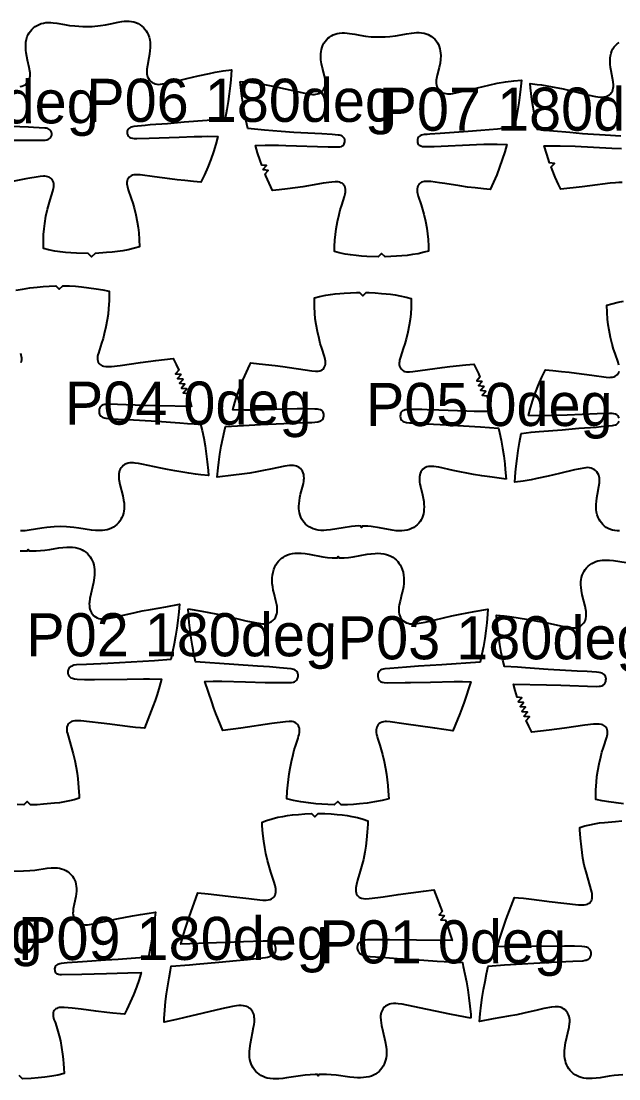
# Model space of a CAD drawing. Header units: millimetres. Extents: x 0 to 2016, y 0 to 4064.
# Drawn here: x 942 to 1289, y 959 to 1573 of the extents above; entities that cross this region are included whole.
import ezdxf

# ---------------------------------------------------------------- set-up
doc = ezdxf.new("R2010")
doc.units = ezdxf.units.MM
doc.layers.add('ANNOTATION', color=3, linetype='Continuous')
doc.layers.add('PIECES', color=5, linetype='Continuous')

msp = doc.modelspace()

# ---------------------------------------------------------------- linework, layer by layer
at = {"layer": 'PIECES'}
for points in [[(941.29, 1535.16), (942.25, 1535.4), (943.15, 1535.79), (944, 1536.31), (944.77, 1536.94), (945.51, 1537.75), (946.11, 1538.66), (946.56, 1539.66), (946.79, 1540.52), (946.91, 1541.4), (946.95, 1542.29), (946.91, 1543.19), (946.81, 1544.08), (946.44, 1546.28), (945.46, 1550.58), (945.02, 1552.71), (944.67, 1554.86), (944.5, 1556.39), (944.4, 1557.91), (944.41, 1559.44), (944.56, 1561.06), (944.87, 1562.66), (945.35, 1564.21), (945.85, 1565.35), (946.45, 1566.44), (947.16, 1567.46), (947.97, 1568.4), (948.87, 1569.26), (949.9, 1570.07), (951.01, 1570.76), (952.18, 1571.33), (953.41, 1571.77), (954.76, 1572.11), (956.14, 1572.31), (957.53, 1572.39), (958.92, 1572.38), (960.32, 1572.28), (962.54, 1572), (966.94, 1571.23), (969.9, 1570.75), (972.88, 1570.39), (977.61, 1570.07), (983.02, 1570.17), (987.74, 1570.64), (990.7, 1571.12), (993.65, 1571.7), (998.02, 1572.62), (1000.23, 1572.98), (1001.62, 1573.12), (1003.01, 1573.19), (1004.4, 1573.15), (1005.78, 1573), (1007.15, 1572.71), (1008.39, 1572.31), (1009.59, 1571.78), (1010.72, 1571.13), (1011.78, 1570.36), (1012.71, 1569.53), (1013.54, 1568.61), (1014.29, 1567.62), (1014.93, 1566.56), (1015.47, 1565.43), (1016.01, 1563.9), (1016.37, 1562.32), (1016.57, 1560.7), (1016.63, 1559.17), (1016.59, 1557.64), (1016.47, 1556.12), (1016.2, 1553.96), (1015.83, 1551.81), (1015.01, 1547.48), (1014.71, 1545.27), (1014.64, 1544.37), (1014.64, 1543.47), (1014.7, 1542.58), (1014.85, 1541.71), (1015.12, 1540.86), (1015.6, 1539.87), (1016.23, 1538.99), (1017, 1538.21), (1017.79, 1537.6), (1018.65, 1537.11), (1019.57, 1536.75), (1020.54, 1536.54), (1021.59, 1536.49), (1022.64, 1536.57), (1026.97, 1537.33), (1029.19, 1537.77), (1037.97, 1539.96), (1044.54, 1541.45), (1051.07, 1542.86), (1054.35, 1543.51), (1058.89, 1544.27), (1063.8, 1544.95), (1063.33, 1539.03), (1063, 1535.7), (1062.48, 1531.08), (1061.86, 1526.48), (1061.12, 1521.94), (1060.1, 1516.7), (1054.29, 1515.96), (1049.72, 1515.49), (1036.32, 1514.46), (1026.67, 1513.61), (1016.7, 1512.92), (1013.81, 1512.69), (1007.19, 1512.01), (1006.29, 1511.87), (1005.4, 1511.63), (1004.78, 1511.34), (1004.23, 1510.95), (1003.67, 1510.27), (1003.33, 1509.46), (1003.23, 1508.63), (1003.33, 1507.79), (1003.6, 1507.02), (1004.04, 1506.34), (1004.63, 1505.8), (1005.34, 1505.43), (1006.28, 1505.17), (1007.25, 1505.07), (1008.82, 1505.05), (1015.98, 1505.22), (1033.53, 1505.93), (1042.05, 1506.23), (1046.52, 1506.32), (1049.87, 1506.34), (1055.94, 1506.27), (1054.71, 1501.75), (1053.31, 1497.28), (1051.75, 1492.86), (1050.01, 1488.42), (1048.11, 1484.05), (1046.06, 1479.77), (1041.67, 1480.13), (1036.74, 1480.6), (1032.34, 1481.07), (1027.94, 1481.62), (1019.16, 1482.89), (1010.89, 1483.95), (1008.94, 1484.06), (1008.06, 1484.04), (1007.2, 1483.94), (1006.36, 1483.73), (1005.67, 1483.45), (1005.03, 1483.06), (1004.47, 1482.59), (1003.99, 1482.02), (1003.56, 1481.26), (1003.28, 1480.43), (1003.14, 1479.57), (1003.13, 1478.69), (1003.21, 1477.83), (1003.38, 1476.96), (1003.86, 1475.27), (1005.59, 1470.31), (1006.47, 1467.61), (1007.27, 1464.88), (1008.3, 1460.84), (1009.14, 1456.75), (1009.65, 1453.5), (1010.03, 1450.22), (1010.31, 1446.49), (1010.41, 1442.25), (1007.51, 1441.39), (1003.93, 1440.51), (1000.81, 1439.91), (997.68, 1439.45), (994.53, 1439.09), (991.37, 1438.81), (984.62, 1438.38), (984.62, 1438.38), (982.65, 1436.34), (980.62, 1438.31), (973.85, 1438.51), (970.68, 1438.68), (967.52, 1438.92), (964.37, 1439.28), (961.24, 1439.76), (957.63, 1440.52), (954.7, 1441.28), (954.66, 1445.52), (954.8, 1449.26), (955.07, 1452.54), (955.46, 1455.81), (956.16, 1459.93), (957.05, 1464.01), (957.76, 1466.76), (958.54, 1469.49), (960.09, 1474.5), (960.52, 1476.22), (960.66, 1477.08), (960.71, 1477.95), (960.66, 1478.83), (960.49, 1479.69), (960.19, 1480.5), (959.73, 1481.25), (959.23, 1481.8), (958.65, 1482.26), (958, 1482.62), (957.3, 1482.88), (956.45, 1483.06), (955.59, 1483.13), (954.72, 1483.12), (952.77, 1482.93), (944.54, 1481.58), (935.81, 1480.01)], [(1289.67, 1506.43), (1280.64, 1507.05), (1270.52, 1507.61), (1267.43, 1507.82), (1260.07, 1508.53), (1250.59, 1509.31), (1245.96, 1509.76), (1241.21, 1510.27), (1240.41, 1514.11), (1239.55, 1518.58), (1238.74, 1523.17), (1238.04, 1527.79), (1237.62, 1531.11), (1237.28, 1534.45), (1237.07, 1536.91), (1237.07, 1536.91), (1241.08, 1536.48), (1243.74, 1536.14), (1246.84, 1535.67), (1249.94, 1535.15), (1253.05, 1534.55), (1256.15, 1533.88), (1270.43, 1530.5), (1274.98, 1529.52), (1276.35, 1529.28), (1277.73, 1529.12), (1279.11, 1529.09), (1279.98, 1529.17), (1280.83, 1529.33), (1281.65, 1529.58), (1282.42, 1529.94), (1283.13, 1530.41), (1283.81, 1531.04), (1284.36, 1531.77), (1284.8, 1532.58), (1285.12, 1533.45), (1285.32, 1534.36), (1285.41, 1535.28), (1285.41, 1536.2), (1285.23, 1538.06), (1284.86, 1540.16), (1283.99, 1544.33), (1283.68, 1546.23), (1283.48, 1548.15), (1283.42, 1550.08), (1283.49, 1551.62), (1283.69, 1553.15), (1284.05, 1554.65), (1284.52, 1555.91), (1285.12, 1557.11), (1285.85, 1558.22), (1286.72, 1559.24), (1287.64, 1560.1), (1288.64, 1560.85)], [(929.38, 1504.11), (946.94, 1504.01), (954.1, 1504.09), (955.67, 1504.17), (956.64, 1504.31), (957.56, 1504.59), (958.26, 1504.99), (958.83, 1505.55), (959.25, 1506.25), (959.49, 1507.03), (959.56, 1507.87), (959.44, 1508.7), (959.07, 1509.49), (958.48, 1510.15), (957.92, 1510.53), (957.29, 1510.79), (956.4, 1511), (955.48, 1511.11), (948.85, 1511.55), (945.95, 1511.69), (935.97, 1512.02)], [(1290.49, 1479.61), (1288.51, 1479.55), (1286.52, 1479.4), (1283.47, 1479.07), (1271.74, 1477.57), (1267.22, 1477.05), (1254.87, 1475.72), (1253.59, 1478.3), (1251.63, 1482.64), (1249.82, 1487.05), (1249.26, 1488.56), (1251.17, 1490.6), (1248.39, 1490.9), (1246.71, 1495.89), (1245.27, 1500.82), (1250.97, 1500.84), (1254.55, 1500.8), (1263.2, 1500.55), (1284.54, 1499.53), (1290.04, 1499.36)], [(938.74, 1416.97), (942.49, 1417.67), (946.81, 1418.34), (951.14, 1418.86), (954.61, 1419.18), (958.09, 1419.42), (961.88, 1419.56), (963.88, 1417.57), (965.88, 1419.58), (969.76, 1419.46), (973.25, 1419.26), (976.73, 1418.96), (981.06, 1418.47), (985.38, 1417.83), (989.14, 1417.16), (992.91, 1416.37), (992.92, 1415.47), (992.8, 1410.93), (992.5, 1406.4), (992.18, 1403.13), (991.74, 1399.86), (990.98, 1395.76), (990.02, 1391.7), (989.26, 1388.96), (988.44, 1386.24), (986.55, 1380.38), (986.3, 1379.5), (986.11, 1378.62), (986.01, 1377.74), (986.04, 1376.84), (986.21, 1375.99), (986.52, 1375.18), (987, 1374.46), (987.53, 1373.93), (988.16, 1373.5), (988.84, 1373.18), (989.57, 1372.95), (990.83, 1372.74), (992.1, 1372.71), (994.13, 1372.81), (999.17, 1373.4), (1011.09, 1375.09), (1020, 1376.28), (1030, 1377.45), (1031.74, 1373.81), (1033.21, 1370.57), (1031.41, 1368.44), (1034.2, 1368.28), (1034.4, 1367.82), (1032.56, 1365.71), (1035.35, 1365.51), (1035.54, 1365.04), (1033.66, 1362.97), (1036.44, 1362.71), (1036.62, 1362.25), (1034.71, 1360.21), (1037.49, 1359.9), (1037.65, 1359.43), (1035.69, 1357.43), (1038.46, 1357.07), (1039.62, 1353.29), (1040.62, 1349.48), (1021.46, 1349.84), (1013.14, 1350.17), (992.52, 1350.81), (990.88, 1350.74), (990.07, 1350.62), (989.28, 1350.4), (988.56, 1350.03), (987.9, 1349.45), (987.41, 1348.73), (987.1, 1347.9), (986.95, 1347.03), (986.94, 1346.33), (987.03, 1345.65), (987.25, 1344.99), (987.57, 1344.42), (988, 1343.93), (988.51, 1343.52), (989.24, 1343.14), (990.02, 1342.9), (990.82, 1342.74), (992.52, 1342.57), (997.96, 1342.22), (1003.59, 1341.93), (1020.53, 1340.94), (1033.74, 1340.01), (1038.22, 1339.73), (1045.88, 1339.32), (1046.74, 1335.63), (1047.67, 1331.12), (1048.49, 1326.59), (1049.19, 1322), (1049.77, 1317.39), (1050.26, 1312.44), (1050.47, 1309.4), (1050.47, 1309.4), (1046.04, 1309.87), (1042.95, 1310.25), (1038.99, 1310.81), (1030.84, 1312.12), (1026.66, 1312.87), (1022.88, 1313.62), (1011.69, 1316.11), (1009.84, 1316.45), (1007.97, 1316.7), (1006.92, 1316.78), (1005.86, 1316.8), (1004.81, 1316.72), (1003.77, 1316.54), (1002.76, 1316.22), (1001.82, 1315.77), (1000.96, 1315.17), (1000.3, 1314.56), (999.74, 1313.87), (999.27, 1313.11), (998.9, 1312.3), (998.61, 1311.33), (998.44, 1310.34), (998.38, 1309.33), (998.41, 1308.32), (998.51, 1307.3), (998.66, 1306.28), (999.06, 1304.29), (1000.72, 1297.72), (1001.23, 1295.06), (1001.44, 1293.42), (1001.55, 1291.78), (1001.51, 1290.13), (1001.37, 1288.84), (1001.11, 1287.57), (1000.74, 1286.33), (1000.26, 1285.13), (999.68, 1284.01), (998.99, 1282.95), (998.2, 1281.96), (997.31, 1281.06), (996.34, 1280.24), (995.25, 1279.5), (994.09, 1278.88), (992.88, 1278.38), (991.62, 1277.99), (990.29, 1277.72), (988.94, 1277.55), (987.59, 1277.48), (986.23, 1277.49), (984.86, 1277.57), (982.6, 1277.81), (975.2, 1278.93), (972.29, 1279.29), (967.99, 1279.62), (964.47, 1279.79), (960.94, 1279.6), (956.65, 1279.23), (953.75, 1278.85), (946.35, 1277.67), (944.09, 1277.41), (942.73, 1277.33), (941.37, 1277.3)], [(1288.61, 1373.53), (1288.13, 1375.22), (1286.4, 1380.18), (1285.52, 1382.88), (1284.72, 1385.61), (1283.69, 1389.65), (1282.85, 1393.74), (1282.34, 1396.99), (1281.96, 1400.27), (1281.68, 1404), (1281.58, 1408.24), (1284.48, 1409.1), (1288.06, 1409.98), (1291.18, 1410.58)], [(941.68, 1375.01), (941.99, 1375.82), (942.15, 1376.67), (942.17, 1377.57), (942.06, 1378.45), (941.87, 1379.33), (941.61, 1380.21)], [(1288.66, 1342.7), (1288.39, 1343.47), (1287.95, 1344.15), (1287.36, 1344.69), (1286.65, 1345.07), (1285.71, 1345.32), (1284.74, 1345.42), (1283.17, 1345.44), (1276.02, 1345.27), (1258.46, 1344.56), (1249.94, 1344.26), (1245.47, 1344.17), (1242.12, 1344.15), (1236.05, 1344.22), (1237.28, 1348.74), (1238.68, 1353.21), (1240.24, 1357.63), (1241.98, 1362.07), (1243.88, 1366.44), (1245.93, 1370.72), (1250.32, 1370.36), (1255.25, 1369.89), (1259.65, 1369.42), (1264.05, 1368.87), (1272.83, 1367.6), (1281.1, 1366.54), (1283.05, 1366.43), (1283.93, 1366.45), (1284.79, 1366.55), (1285.63, 1366.76), (1286.32, 1367.04), (1286.96, 1367.43), (1287.52, 1367.9), (1288, 1368.47), (1288.43, 1369.23), (1288.71, 1370.06)], [(1288.98, 1277.3), (1287.59, 1277.34), (1286.21, 1277.49), (1284.84, 1277.78), (1283.6, 1278.18), (1282.4, 1278.71), (1281.27, 1279.36), (1280.21, 1280.13), (1279.28, 1280.96), (1278.45, 1281.88), (1277.7, 1282.87), (1277.06, 1283.93), (1276.52, 1285.06), (1275.98, 1286.59), (1275.62, 1288.17), (1275.42, 1289.79), (1275.36, 1291.32), (1275.4, 1292.85), (1275.52, 1294.37), (1275.79, 1296.53), (1276.16, 1298.68), (1276.98, 1303.01), (1277.28, 1305.22), (1277.35, 1306.12), (1277.35, 1307.02), (1277.29, 1307.91), (1277.14, 1308.78), (1276.87, 1309.64), (1276.39, 1310.62), (1275.76, 1311.5), (1274.99, 1312.29), (1274.2, 1312.89), (1273.34, 1313.38), (1272.42, 1313.74), (1271.45, 1313.95), (1270.4, 1314), (1269.35, 1313.93), (1265.02, 1313.16), (1262.8, 1312.72), (1254.02, 1310.53), (1247.45, 1309.04), (1240.92, 1307.63), (1237.64, 1306.99), (1233.1, 1306.22), (1228.19, 1305.54), (1228.66, 1311.46), (1228.99, 1314.79), (1229.51, 1319.41), (1230.13, 1324.01), (1230.87, 1328.55), (1231.89, 1333.79), (1237.7, 1334.53), (1242.27, 1335), (1255.67, 1336.03), (1265.32, 1336.88), (1275.29, 1337.57), (1278.18, 1337.8), (1284.8, 1338.48), (1285.7, 1338.62), (1286.59, 1338.86), (1287.21, 1339.15), (1287.76, 1339.54), (1288.32, 1340.22), (1288.66, 1341.03)], [(941.13, 1265.82), (943.88, 1265.72), (945.42, 1265.73), (945.82, 1266.53), (946.22, 1265.72), (947.76, 1265.71), (950.51, 1265.78), (953.03, 1265.93), (955.54, 1266.18), (958.42, 1266.57), (963.62, 1267.38), (965.96, 1267.67), (968.31, 1267.85), (969.92, 1267.88), (971.52, 1267.8), (973.11, 1267.6), (974.68, 1267.24), (975.91, 1266.83), (977.09, 1266.32), (978.21, 1265.68), (979.27, 1264.94), (980.2, 1264.12), (981.04, 1263.22), (981.79, 1262.24), (982.45, 1261.19), (983.01, 1260.08), (983.5, 1258.86), (983.87, 1257.59), (984.15, 1256.3), (984.32, 1254.98), (984.4, 1253.35), (984.35, 1251.72), (984.2, 1250.09), (983.75, 1247.25), (981.68, 1238.02), (981.38, 1235.93), (981.32, 1234.88), (981.34, 1233.84), (981.46, 1232.81), (981.67, 1231.8), (982.01, 1230.82), (982.53, 1229.81), (983.19, 1228.88), (983.99, 1228.06), (984.84, 1227.4), (985.78, 1226.88), (986.78, 1226.49), (987.83, 1226.26), (988.85, 1226.18), (989.87, 1226.21), (991.91, 1226.47), (996.35, 1227.31), (1000.18, 1228.16), (1007.99, 1229.98), (1012, 1230.85), (1016.88, 1231.73), (1025.71, 1233.27), (1033.65, 1234.79), (1033.28, 1230.26), (1032.74, 1225.38), (1032.08, 1220.77), (1031.31, 1216.18), (1030.48, 1211.65), (1029.58, 1207.14), (1028.59, 1202.58), (1019.09, 1201.94), (991.96, 1200.4), (979.59, 1199.84), (973.78, 1199.48), (972.38, 1199.27), (971.73, 1199.09), (971.11, 1198.85), (970.53, 1198.53), (970.01, 1198.12), (969.45, 1197.43), (969.07, 1196.63), (968.86, 1195.68), (968.87, 1194.7), (969.05, 1193.89), (969.41, 1193.15), (969.97, 1192.55), (970.67, 1192.09), (971.62, 1191.72), (972.63, 1191.5), (974.28, 1191.31), (978.61, 1191.1), (981.28, 1191.03), (984.37, 1191.02), (1003.23, 1191.18), (1012.81, 1191.39), (1016.15, 1191.39), (1023.21, 1191.25), (1021.99, 1186.89), (1020.6, 1182.37), (1019.45, 1178.89), (1018.22, 1175.43), (1013.39, 1162.84), (1010.96, 1162.97), (1008.07, 1163.22), (1004.97, 1163.59), (997.54, 1164.58), (993.2, 1165.11), (976.3, 1166.98), (974.27, 1167.08), (973, 1167.03), (971.74, 1166.81), (971.02, 1166.58), (970.34, 1166.25), (969.73, 1165.83), (969.2, 1165.3), (968.79, 1164.69), (968.5, 1164.01), (968.31, 1163.3), (968.23, 1162.55), (968.23, 1161.8), (968.35, 1160.7), (968.59, 1159.63), (971.86, 1147.96), (972.86, 1143.97), (973.68, 1139.95), (974.19, 1136.66), (974.59, 1133.36), (975.09, 1128.42), (975.46, 1123.47), (975.52, 1122.16), (972.52, 1121.26), (969.72, 1120.56), (966.89, 1119.99), (964.02, 1119.54), (961.14, 1119.2), (954.68, 1118.59), (951.11, 1118.36), (947.24, 1118.27), (945.25, 1120.27), (943.24, 1118.28), (939.37, 1118.41)], [(1291.29, 1118.88), (1286.96, 1119.38), (1282.64, 1120.02), (1278.88, 1120.69), (1275.11, 1121.47), (1275.1, 1122.38), (1275.22, 1126.92), (1275.52, 1131.44), (1275.84, 1134.72), (1276.28, 1137.99), (1277.04, 1142.09), (1278, 1146.15), (1278.75, 1148.89), (1279.58, 1151.61), (1281.47, 1157.47), (1281.72, 1158.34), (1281.91, 1159.22), (1282, 1160.11), (1281.98, 1161.01), (1281.81, 1161.86), (1281.49, 1162.67), (1281.02, 1163.39), (1280.48, 1163.92), (1279.86, 1164.35), (1279.18, 1164.67), (1278.45, 1164.9), (1277.19, 1165.1), (1275.91, 1165.14), (1273.89, 1165.04), (1268.85, 1164.45), (1256.93, 1162.76), (1248.02, 1161.57), (1238.02, 1160.4), (1236.28, 1164.03), (1234.81, 1167.27), (1236.61, 1169.41), (1233.82, 1169.57), (1233.62, 1170.03), (1235.46, 1172.14), (1232.67, 1172.34), (1232.48, 1172.8), (1234.36, 1174.88), (1231.57, 1175.13), (1231.4, 1175.6), (1233.31, 1177.64), (1230.53, 1177.95), (1230.37, 1178.42), (1232.33, 1180.41), (1229.56, 1180.78), (1228.4, 1184.56), (1227.4, 1188.37), (1246.56, 1188.01), (1254.88, 1187.68), (1275.5, 1187.03), (1277.14, 1187.11), (1277.95, 1187.23), (1278.74, 1187.45), (1279.46, 1187.81), (1280.12, 1188.39), (1280.61, 1189.12), (1280.92, 1189.95), (1281.07, 1190.82), (1281.08, 1191.52), (1280.99, 1192.2), (1280.77, 1192.86), (1280.44, 1193.43), (1280.02, 1193.92), (1279.51, 1194.33), (1278.78, 1194.71), (1278, 1194.95), (1277.19, 1195.11), (1275.5, 1195.28), (1270.06, 1195.63), (1264.43, 1195.92), (1247.49, 1196.91), (1234.28, 1197.83), (1229.79, 1198.12), (1222.14, 1198.53), (1221.27, 1202.22), (1220.34, 1206.73), (1219.53, 1211.26), (1218.83, 1215.85), (1218.24, 1220.45), (1217.76, 1225.41), (1217.54, 1228.45), (1217.54, 1228.45), (1221.98, 1227.98), (1225.07, 1227.6), (1229.03, 1227.04), (1237.18, 1225.73), (1241.36, 1224.98), (1245.14, 1224.22), (1256.33, 1221.74), (1258.18, 1221.4), (1260.04, 1221.15), (1261.1, 1221.06), (1262.16, 1221.05), (1263.21, 1221.12), (1264.25, 1221.31), (1265.25, 1221.63), (1266.2, 1222.08), (1267.06, 1222.68), (1267.72, 1223.29), (1268.28, 1223.98), (1268.75, 1224.73), (1269.12, 1225.55), (1269.41, 1226.52), (1269.57, 1227.51), (1269.64, 1228.51), (1269.61, 1229.53), (1269.51, 1230.55), (1269.36, 1231.56), (1268.96, 1233.56), (1267.3, 1240.13), (1266.79, 1242.79), (1266.58, 1244.43), (1266.47, 1246.07), (1266.5, 1247.72), (1266.65, 1249.01), (1266.91, 1250.27), (1267.27, 1251.51), (1267.76, 1252.71), (1268.34, 1253.84), (1269.03, 1254.9), (1269.82, 1255.89), (1270.7, 1256.79), (1271.68, 1257.61), (1272.77, 1258.34), (1273.93, 1258.96), (1275.14, 1259.47), (1276.4, 1259.85), (1277.73, 1260.13), (1279.08, 1260.3), (1280.43, 1260.37), (1281.79, 1260.35), (1283.15, 1260.28), (1285.42, 1260.04), (1292.82, 1258.92)], [(1290.85, 961.52), (1288.33, 961.36), (1285.82, 961.12), (1282.94, 960.72), (1277.73, 959.91), (1275.4, 959.62), (1273.05, 959.44), (1271.44, 959.42), (1269.83, 959.5), (1268.25, 959.7), (1266.68, 960.05), (1265.45, 960.46), (1264.27, 960.98), (1263.15, 961.61), (1262.09, 962.36), (1261.16, 963.17), (1260.32, 964.08), (1259.57, 965.06), (1258.91, 966.1), (1258.35, 967.21), (1257.86, 968.44), (1257.49, 969.7), (1257.21, 971), (1257.04, 972.31), (1256.96, 973.94), (1257.01, 975.58), (1257.15, 977.21), (1257.61, 980.04), (1259.68, 989.27), (1259.98, 991.37), (1260.04, 992.41), (1260.01, 993.45), (1259.9, 994.48), (1259.68, 995.49), (1259.35, 996.47), (1258.83, 997.49), (1258.17, 998.41), (1257.37, 999.23), (1256.51, 999.89), (1255.58, 1000.42), (1254.58, 1000.8), (1253.52, 1001.04), (1252.51, 1001.12), (1251.49, 1001.09), (1249.45, 1000.82), (1245.01, 999.99), (1241.18, 999.14), (1233.37, 997.31), (1229.35, 996.45), (1224.48, 995.56), (1215.65, 994.03), (1207.71, 992.5), (1208.08, 997.04), (1208.62, 1001.91), (1209.28, 1006.52), (1210.05, 1011.12), (1210.88, 1015.64), (1211.78, 1020.15), (1212.77, 1024.71), (1222.27, 1025.36), (1249.4, 1026.9), (1261.77, 1027.45), (1267.58, 1027.82), (1268.98, 1028.03), (1269.63, 1028.2), (1270.25, 1028.44), (1270.83, 1028.76), (1271.35, 1029.17), (1271.91, 1029.86), (1272.29, 1030.66), (1272.5, 1031.62), (1272.49, 1032.6), (1272.31, 1033.4), (1271.95, 1034.14), (1271.39, 1034.75), (1270.69, 1035.2), (1269.74, 1035.57), (1268.73, 1035.79), (1267.08, 1035.99), (1262.75, 1036.19), (1260.07, 1036.26), (1256.99, 1036.28), (1238.12, 1036.11), (1228.54, 1035.9), (1225.21, 1035.9), (1218.14, 1036.05), (1219.37, 1040.4), (1220.76, 1044.92), (1221.91, 1048.4), (1223.14, 1051.86), (1227.97, 1064.46), (1230.4, 1064.32), (1233.29, 1064.08), (1236.39, 1063.71), (1243.82, 1062.72), (1248.16, 1062.18), (1265.06, 1060.32), (1267.08, 1060.22), (1268.36, 1060.27), (1269.62, 1060.48), (1270.34, 1060.71), (1271.01, 1061.04), (1271.63, 1061.46), (1272.16, 1061.99), (1272.57, 1062.61), (1272.86, 1063.28), (1273.05, 1064), (1273.13, 1064.74), (1273.13, 1065.5), (1273, 1066.59), (1272.77, 1067.67), (1269.5, 1079.34), (1268.5, 1083.32), (1267.68, 1087.35), (1267.17, 1090.64), (1266.77, 1093.94), (1266.27, 1098.87), (1265.9, 1103.82), (1265.84, 1105.14), (1268.84, 1106.03), (1271.64, 1106.73), (1274.47, 1107.31), (1277.34, 1107.75), (1280.22, 1108.1), (1286.68, 1108.7), (1290.25, 1108.93)], [(936.8, 1079.86), (943.21, 1079.89), (946.73, 1080.1), (949.63, 1080.45), (956.92, 1081.55), (959.14, 1081.75), (960.38, 1081.8), (961.61, 1081.78), (962.84, 1081.69), (964.06, 1081.5), (965.25, 1081.21), (966.46, 1080.79), (967.61, 1080.25), (968.69, 1079.6), (969.7, 1078.83), (970.63, 1077.93), (971.46, 1076.94), (972.17, 1075.87), (972.76, 1074.72), (973.21, 1073.53), (973.55, 1072.29), (973.76, 1071.03), (973.86, 1069.76), (973.85, 1068.22), (973.71, 1066.68), (973.5, 1065.15), (972.61, 1060.61), (972.02, 1057.84), (971.85, 1056.43), (971.82, 1055.46), (971.89, 1054.49), (972.06, 1053.54), (972.35, 1052.62), (972.78, 1051.72), (973.33, 1050.91), (974.02, 1050.2), (974.82, 1049.64), (975.69, 1049.21), (976.62, 1048.92), (977.58, 1048.73), (978.88, 1048.65), (980.19, 1048.72), (981.49, 1048.87), (983.62, 1049.25), (992.81, 1051.19), (997.37, 1052.1), (1006.43, 1053.83), (1010.93, 1054.63), (1014.92, 1055.29), (1019.7, 1056.01), (1019.39, 1052.98), (1019, 1049.65), (1018.55, 1046.32), (1017.81, 1041.63), (1016.99, 1036.95), (1015.7, 1029.93), (1003.02, 1028.83), (998.13, 1028.47), (990.61, 1028.04), (977.4, 1027.18), (968.52, 1026.51), (965.01, 1026.14), (964.29, 1026.03), (963.57, 1025.87), (962.89, 1025.62), (962.31, 1025.29), (961.82, 1024.86), (961.44, 1024.32), (961.23, 1023.69), (961.18, 1023.03), (961.24, 1022.37), (961.37, 1021.79), (961.58, 1021.26), (961.9, 1020.78), (962.33, 1020.4), (962.83, 1020.13), (963.38, 1019.96), (964.23, 1019.83), (965.09, 1019.8), (976.91, 1020.03), (991.28, 1020.41), (1003.62, 1020.81), (1011.45, 1020.95), (1010.19, 1016.89), (1008.65, 1012.46), (1006.96, 1008.09), (1005.09, 1003.71), (1003.07, 999.39), (1001.77, 996.86), (999.47, 997.02), (994.91, 997.41), (991.45, 997.77), (985, 998.54), (976.62, 999.67), (971.4, 1000.24), (966.69, 1000.68), (965.72, 1000.72), (964.76, 1000.7), (963.81, 1000.59), (963.11, 1000.41), (962.44, 1000.15), (961.83, 999.79), (961.3, 999.32), (960.9, 998.81), (960.6, 998.24), (960.39, 997.62), (960.28, 996.98), (960.25, 996.32), (960.34, 995.45), (960.54, 994.61), (960.81, 993.77), (961.45, 992.12), (962.31, 989.58), (963.81, 984.19), (964.5, 981.36), (965.26, 977.45), (965.84, 973.51), (966.17, 970.73), (966.42, 967.94), (966.58, 965.39), (966.69, 962.25), (963.12, 961.41), (959.56, 960.74), (955.57, 960.19), (951.56, 959.79), (947.6, 959.5), (942.58, 959.25), (940.57, 961.24)]]:
    msp.add_lwpolyline(points, dxfattribs=at)
for points in [[(1068.8, 1538.21), (1073.26, 1537.88), (1078.19, 1537.29), (1082.99, 1536.49), (1087.77, 1535.52), (1097.73, 1533.28), (1108.78, 1530.87), (1109.82, 1530.71), (1110.87, 1530.62), (1111.91, 1530.64), (1112.82, 1530.75), (1113.71, 1530.95), (1114.56, 1531.27), (1115.36, 1531.7), (1116.09, 1532.24), (1116.68, 1532.83), (1117.18, 1533.49), (1117.58, 1534.22), (1117.9, 1535), (1118.13, 1535.88), (1118.25, 1536.77), (1118.28, 1537.68), (1118.24, 1538.6), (1118.12, 1539.51), (1117.7, 1541.51), (1116.51, 1545.96), (1115.98, 1548.45), (1115.68, 1550.69), (1115.57, 1552.96), (1115.62, 1554.25), (1115.76, 1555.54), (1116, 1556.81), (1116.36, 1558.06), (1116.82, 1559.23), (1117.4, 1560.34), (1118.09, 1561.39), (1118.88, 1562.35), (1119.78, 1563.23), (1120.73, 1563.98), (1121.74, 1564.63), (1122.81, 1565.17), (1123.93, 1565.61), (1125.09, 1565.94), (1126.51, 1566.21), (1127.94, 1566.33), (1129.39, 1566.34), (1130.84, 1566.25), (1132.29, 1566.09), (1135.31, 1565.6), (1138.33, 1565.03), (1141.6, 1564.51), (1144.89, 1564.15), (1147.64, 1564.01), (1152.99, 1564.03), (1155.74, 1564.2), (1159.03, 1564.59), (1162.29, 1565.15), (1165.3, 1565.74), (1168.33, 1566.26), (1169.77, 1566.43), (1171.22, 1566.53), (1172.66, 1566.54), (1174.1, 1566.43), (1175.53, 1566.18), (1176.69, 1565.86), (1177.81, 1565.43), (1178.89, 1564.9), (1179.91, 1564.26), (1180.86, 1563.52), (1181.76, 1562.65), (1182.56, 1561.69), (1183.26, 1560.65), (1183.85, 1559.54), (1184.33, 1558.38), (1184.7, 1557.14), (1184.95, 1555.87), (1185.1, 1554.58), (1185.16, 1553.28), (1185.08, 1551.02), (1184.8, 1548.77), (1184.29, 1546.27), (1183.14, 1541.82), (1182.74, 1539.81), (1182.63, 1538.9), (1182.59, 1537.98), (1182.63, 1537.07), (1182.76, 1536.18), (1183, 1535.3), (1183.33, 1534.53), (1183.74, 1533.8), (1184.25, 1533.14), (1184.84, 1532.56), (1185.57, 1532.02), (1186.38, 1531.6), (1187.23, 1531.3), (1188.12, 1531.1), (1189.03, 1531), (1190.08, 1530.99), (1191.12, 1531.09), (1192.16, 1531.26), (1203.19, 1533.77), (1213.13, 1536.11), (1217.89, 1537.12), (1222.69, 1537.97), (1227.61, 1538.6), (1232.07, 1538.97), (1231.52, 1533.68), (1231.11, 1530.35), (1230.47, 1525.75), (1229.74, 1521.16), (1228.89, 1516.64), (1227.78, 1511.61), (1218.16, 1510.55), (1208.44, 1509.66), (1201.15, 1509.1), (1184.93, 1508.06), (1178.96, 1507.58), (1177.23, 1507.47), (1175.51, 1507.3), (1174.72, 1507.16), (1173.95, 1506.95), (1173.23, 1506.61), (1172.7, 1506.23), (1172.25, 1505.75), (1171.92, 1505.19), (1171.71, 1504.58), (1171.63, 1503.95), (1171.65, 1503.3), (1171.77, 1502.71), (1171.98, 1502.15), (1172.3, 1501.65), (1172.7, 1501.26), (1173.17, 1500.95), (1173.69, 1500.73), (1174.61, 1500.52), (1175.56, 1500.45), (1178.65, 1500.43), (1181.36, 1500.51), (1205.94, 1501.57), (1210.19, 1501.71), (1214.45, 1501.78), (1217.97, 1501.77), (1223.5, 1501.66), (1222.33, 1497.39), (1220.93, 1492.92), (1219.38, 1488.49), (1217.65, 1484.05), (1215.77, 1479.68), (1213.78, 1475.45), (1210.02, 1475.81), (1205.11, 1476.36), (1200.71, 1476.9), (1196.32, 1477.52), (1187.56, 1478.93), (1184.41, 1479.39), (1179.38, 1480.02), (1177.51, 1480.15), (1176.6, 1480.17), (1175.68, 1480.1), (1174.79, 1479.91), (1174.1, 1479.64), (1173.47, 1479.27), (1172.91, 1478.8), (1172.42, 1478.25), (1171.97, 1477.51), (1171.67, 1476.7), (1171.5, 1475.84), (1171.46, 1474.97), (1171.53, 1474.1), (1171.68, 1473.24), (1172.15, 1471.53), (1173.8, 1466.55), (1174.64, 1463.83), (1175.4, 1461.1), (1176.37, 1457.04), (1177.15, 1452.94), (1177.61, 1449.68), (1177.93, 1446.4), (1178.15, 1442.66), (1178.19, 1439.74), (1175.61, 1439.01), (1172.01, 1438.19), (1168.89, 1437.64), (1165.75, 1437.23), (1162.6, 1436.92), (1159.44, 1436.68), (1156.27, 1436.51), (1152.91, 1436.36), (1150.9, 1438.35), (1148.91, 1436.34), (1142.39, 1436.61), (1139.22, 1436.81), (1136.07, 1437.09), (1132.92, 1437.47), (1129.8, 1437.99), (1126.19, 1438.78), (1123.6, 1439.48), (1123.61, 1442.41), (1123.8, 1446.14), (1124.09, 1449.43), (1124.52, 1452.69), (1125.27, 1456.8), (1126.2, 1460.87), (1126.93, 1463.61), (1127.74, 1466.33), (1129.35, 1471.33), (1129.8, 1473.04), (1129.94, 1473.91), (1130.01, 1474.78), (1129.96, 1475.65), (1129.78, 1476.5), (1129.47, 1477.31), (1129.01, 1478.05), (1128.52, 1478.6), (1127.95, 1479.05), (1127.32, 1479.42), (1126.63, 1479.68), (1125.73, 1479.87), (1124.82, 1479.92), (1123.9, 1479.9), (1122.03, 1479.75), (1117.02, 1479.07), (1113.86, 1478.59), (1105.12, 1477.1), (1100.74, 1476.43), (1096.34, 1475.85), (1091.43, 1475.26), (1087.68, 1474.86), (1085.65, 1479.07), (1083.73, 1483.43), (1083.31, 1484.48), (1085.17, 1486.57), (1082.38, 1486.8), (1082.19, 1487.26), (1084.1, 1489.31), (1081.33, 1489.61), (1080.37, 1492.26), (1078.93, 1496.72), (1077.72, 1500.97), (1083.24, 1501.14), (1086.77, 1501.18), (1091.03, 1501.15), (1095.28, 1501.06), (1119.87, 1500.23), (1122.58, 1500.16), (1125.67, 1500.21), (1126.61, 1500.3), (1127.53, 1500.51), (1128.05, 1500.74), (1128.52, 1501.05), (1128.91, 1501.45), (1129.23, 1501.95), (1129.44, 1502.51), (1129.55, 1503.1), (1129.57, 1503.75), (1129.48, 1504.39), (1129.27, 1504.99), (1128.92, 1505.55), (1128.48, 1506.02), (1127.94, 1506.4), (1127.22, 1506.73), (1126.45, 1506.94), (1125.65, 1507.07), (1123.93, 1507.22), (1122.2, 1507.31), (1116.23, 1507.74), (1100, 1508.63), (1092.71, 1509.12), (1082.98, 1509.92), (1073.34, 1510.89), (1072.19, 1515.91), (1071.3, 1520.42), (1070.52, 1525), (1069.84, 1529.6), (1069.4, 1532.92), (1068.8, 1538.21)], [(1223.19, 1307.42), (1213.66, 1308.64), (1208.95, 1309.32), (1204.25, 1310.07), (1200.27, 1310.8), (1196.3, 1311.58), (1192.33, 1312.42), (1184, 1314.27), (1182.62, 1314.53), (1181.23, 1314.71), (1179.83, 1314.77), (1178.94, 1314.73), (1178.07, 1314.6), (1177.22, 1314.39), (1176.41, 1314.08), (1175.65, 1313.65), (1174.89, 1313.04), (1174.24, 1312.31), (1173.7, 1311.49), (1173.29, 1310.6), (1173, 1309.61), (1172.84, 1308.6), (1172.79, 1307.57), (1172.84, 1306.53), (1172.96, 1305.49), (1173.14, 1304.45), (1173.65, 1302.23), (1174.66, 1298.15), (1175.04, 1296.27), (1175.33, 1294.37), (1175.48, 1292.83), (1175.53, 1291.28), (1175.48, 1289.73), (1175.36, 1288.49), (1175.14, 1287.27), (1174.83, 1286.07), (1174.4, 1284.9), (1173.86, 1283.77), (1173.2, 1282.7), (1172.44, 1281.71), (1171.58, 1280.8), (1170.62, 1279.99), (1169.51, 1279.24), (1168.33, 1278.62), (1167.09, 1278.12), (1165.81, 1277.75), (1164.21, 1277.45), (1162.6, 1277.31), (1160.98, 1277.3), (1159.35, 1277.41), (1157.11, 1277.7), (1149.7, 1279.01), (1144.79, 1279.77), (1142.81, 1280), (1140.62, 1280.12), (1139.56, 1280.11), (1139.15, 1279.31), (1138.76, 1280.11), (1137.7, 1280.14), (1135.5, 1280.05), (1133.52, 1279.84), (1128.6, 1279.14), (1121.18, 1277.93), (1118.93, 1277.67), (1117.3, 1277.58), (1115.68, 1277.61), (1114.07, 1277.77), (1112.48, 1278.08), (1111.2, 1278.48), (1109.97, 1278.99), (1108.8, 1279.63), (1107.7, 1280.39), (1106.75, 1281.22), (1105.9, 1282.13), (1105.15, 1283.13), (1104.51, 1284.21), (1103.98, 1285.35), (1103.57, 1286.52), (1103.27, 1287.73), (1103.07, 1288.95), (1102.96, 1290.19), (1102.93, 1291.74), (1103, 1293.29), (1103.17, 1294.83), (1103.48, 1296.72), (1103.88, 1298.6), (1104.95, 1302.66), (1105.48, 1304.88), (1105.68, 1305.92), (1105.81, 1306.95), (1105.88, 1307.99), (1105.84, 1309.02), (1105.7, 1310.04), (1105.42, 1311.03), (1105.02, 1311.93), (1104.49, 1312.75), (1103.85, 1313.49), (1103.09, 1314.11), (1102.34, 1314.55), (1101.53, 1314.87), (1100.69, 1315.1), (1099.81, 1315.23), (1098.93, 1315.28), (1097.53, 1315.24), (1096.14, 1315.08), (1094.75, 1314.83), (1086.4, 1313.09), (1082.42, 1312.31), (1078.44, 1311.57), (1074.45, 1310.89), (1069.74, 1310.2), (1065.03, 1309.58), (1055.47, 1308.48), (1056.06, 1313.91), (1056.48, 1317.24), (1057.13, 1321.84), (1057.88, 1326.42), (1058.75, 1330.94), (1059.74, 1335.43), (1060.33, 1337.85), (1070.85, 1338.52), (1080.56, 1339.03), (1094.21, 1339.69), (1105.6, 1340.15), (1110.37, 1340.3), (1112.1, 1340.4), (1113.83, 1340.62), (1115.05, 1340.91), (1115.62, 1341.15), (1116.14, 1341.48), (1116.63, 1341.95), (1117, 1342.52), (1117.26, 1343.16), (1117.42, 1344.14), (1117.36, 1345.13), (1117.23, 1345.69), (1117.02, 1346.21), (1116.71, 1346.68), (1116.13, 1347.2), (1115.44, 1347.56), (1114.56, 1347.81), (1113.65, 1347.94), (1112.06, 1348.04), (1104.99, 1348.12), (1101.84, 1348.09), (1095.06, 1347.95), (1083.03, 1347.58), (1078.83, 1347.48), (1074.62, 1347.43), (1071.27, 1347.44), (1064.54, 1347.6), (1065.73, 1351.83), (1067.15, 1356.3), (1068.74, 1360.72), (1070.51, 1365.14), (1072.43, 1369.5), (1074.51, 1373.78), (1075.07, 1374.83), (1079.82, 1374.36), (1089.12, 1373.33), (1093.51, 1372.75), (1110.49, 1370.12), (1112.47, 1369.93), (1113.32, 1369.92), (1114.17, 1369.97), (1115, 1370.14), (1115.69, 1370.4), (1116.32, 1370.75), (1116.9, 1371.2), (1117.39, 1371.73), (1117.85, 1372.47), (1118.17, 1373.27), (1118.35, 1374.12), (1118.41, 1374.99), (1118.35, 1375.86), (1118.21, 1376.73), (1117.76, 1378.44), (1116.15, 1383.44), (1115.32, 1386.15), (1114.57, 1388.89), (1113.62, 1392.96), (1112.86, 1397.06), (1112.42, 1400.32), (1112.11, 1403.6), (1111.91, 1407.34), (1111.87, 1411.08), (1111.92, 1412.5), (1114.92, 1413.31), (1118.54, 1414.08), (1121.2, 1414.51), (1123.88, 1414.85), (1126.57, 1415.11), (1129.26, 1415.31), (1132.83, 1415.52), (1136.39, 1415.66), (1138.02, 1415.68), (1140, 1413.67), (1142.01, 1415.65), (1143.64, 1415.61), (1147.21, 1415.43), (1150.77, 1415.17), (1153.46, 1414.94), (1156.14, 1414.64), (1158.82, 1414.28), (1161.48, 1413.81), (1165.08, 1412.99), (1168.07, 1412.15), (1168.1, 1410.73), (1168.02, 1406.99), (1167.77, 1403.25), (1167.42, 1399.98), (1166.93, 1396.72), (1166.12, 1392.62), (1165.12, 1388.57), (1164.34, 1385.84), (1163.48, 1383.14), (1161.8, 1378.16), (1161.33, 1376.46), (1161.18, 1375.59), (1161.11, 1374.72), (1161.15, 1373.85), (1161.32, 1373), (1161.63, 1372.19), (1162.08, 1371.45), (1162.57, 1370.91), (1163.14, 1370.45), (1163.77, 1370.09), (1164.46, 1369.83), (1165.28, 1369.65), (1166.13, 1369.58), (1166.98, 1369.59), (1168.97, 1369.75), (1185.98, 1372.16), (1190.38, 1372.68), (1199.69, 1373.6), (1204.44, 1374.01), (1204.99, 1372.96), (1207.01, 1368.65), (1207.93, 1366.5), (1206.12, 1364.37), (1208.91, 1364.2), (1209.09, 1363.73), (1207.2, 1361.67), (1209.99, 1361.4), (1210.17, 1360.93), (1208.24, 1358.9), (1211.02, 1358.58), (1211.18, 1358.11), (1209.23, 1356.11), (1212, 1355.75), (1213.49, 1350.9), (1214.63, 1346.65), (1207.9, 1346.58), (1204.54, 1346.61), (1200.34, 1346.71), (1184.11, 1347.39), (1177.33, 1347.62), (1174.18, 1347.68), (1167.12, 1347.69), (1165.52, 1347.61), (1164.61, 1347.49), (1163.73, 1347.25), (1163.03, 1346.9), (1162.45, 1346.39), (1162.13, 1345.93), (1161.91, 1345.4), (1161.78, 1344.85), (1161.7, 1343.85), (1161.86, 1342.87), (1162.11, 1342.24), (1162.47, 1341.66), (1162.95, 1341.18), (1163.47, 1340.84), (1164.03, 1340.6), (1165.25, 1340.29), (1166.98, 1340.06), (1168.71, 1339.93), (1173.48, 1339.72), (1184.86, 1339.11), (1198.5, 1338.28), (1208.2, 1337.65), (1218.71, 1336.84), (1219.27, 1334.42), (1220.2, 1329.91), (1221.01, 1325.38), (1221.71, 1320.79), (1222.3, 1316.19), (1222.67, 1312.85), (1223.19, 1307.42)], [(1038.65, 1232.15), (1046.56, 1230.74), (1054.75, 1229.15), (1059.48, 1228.14), (1072.1, 1225.17), (1077.26, 1224.06), (1079.6, 1223.66), (1080.66, 1223.52), (1081.73, 1223.43), (1082.8, 1223.43), (1083.86, 1223.52), (1084.9, 1223.75), (1085.9, 1224.1), (1086.84, 1224.58), (1087.7, 1225.2), (1088.55, 1226.05), (1089.25, 1227.04), (1089.77, 1228.12), (1090.09, 1229.14), (1090.28, 1230.18), (1090.35, 1231.24), (1090.33, 1232.31), (1090.23, 1233.39), (1090.07, 1234.46), (1089.61, 1236.65), (1088.49, 1241), (1088.05, 1242.93), (1087.71, 1244.88), (1087.48, 1246.84), (1087.4, 1248.46), (1087.42, 1250.08), (1087.58, 1251.69), (1087.89, 1253.35), (1088.36, 1254.96), (1089, 1256.51), (1089.59, 1257.62), (1090.27, 1258.67), (1091.04, 1259.65), (1091.91, 1260.56), (1092.85, 1261.38), (1093.93, 1262.14), (1095.08, 1262.79), (1096.29, 1263.32), (1097.54, 1263.74), (1099.17, 1264.1), (1100.82, 1264.31), (1102.48, 1264.38), (1104.15, 1264.33), (1106.49, 1264.11), (1108.8, 1263.76), (1116.88, 1262.31), (1119.52, 1261.94), (1122.18, 1261.71), (1124.46, 1261.65), (1125.23, 1261.67), (1125.63, 1262.47), (1126.03, 1261.67), (1126.81, 1261.64), (1129.09, 1261.7), (1131.74, 1261.93), (1134.38, 1262.29), (1142.46, 1263.72), (1144.79, 1264.06), (1147.12, 1264.27), (1148.79, 1264.32), (1150.45, 1264.25), (1152.1, 1264.04), (1153.73, 1263.67), (1154.98, 1263.25), (1156.19, 1262.71), (1157.33, 1262.06), (1158.41, 1261.3), (1159.36, 1260.48), (1160.21, 1259.57), (1160.98, 1258.58), (1161.66, 1257.53), (1162.25, 1256.42), (1162.89, 1254.86), (1163.35, 1253.25), (1163.66, 1251.6), (1163.81, 1249.98), (1163.83, 1248.36), (1163.74, 1246.74), (1163.51, 1244.78), (1163.16, 1242.84), (1162.72, 1240.91), (1161.59, 1236.56), (1161.12, 1234.37), (1160.96, 1233.3), (1160.86, 1232.22), (1160.83, 1231.15), (1160.9, 1230.09), (1161.09, 1229.05), (1161.4, 1228.03), (1161.93, 1226.94), (1162.62, 1225.96), (1163.47, 1225.11), (1164.33, 1224.49), (1165.27, 1224), (1166.27, 1223.64), (1167.31, 1223.42), (1168.37, 1223.32), (1169.44, 1223.32), (1170.51, 1223.4), (1171.57, 1223.54), (1173.91, 1223.94), (1176.22, 1224.41), (1181.92, 1225.68), (1191.7, 1227.97), (1196.43, 1228.97), (1204.62, 1230.54), (1212.54, 1231.93), (1212.37, 1228.91), (1211.94, 1223.95), (1211.41, 1219.34), (1210.76, 1214.74), (1210, 1210.2), (1209.12, 1205.69), (1208.1, 1201.11), (1185.87, 1199.53), (1172.23, 1198.72), (1165.28, 1198.27), (1155.76, 1197.48), (1152.71, 1197.18), (1151.88, 1197.03), (1151.07, 1196.8), (1150.31, 1196.45), (1149.79, 1196.08), (1149.35, 1195.63), (1149, 1195.1), (1148.73, 1194.39), (1148.63, 1193.63), (1148.67, 1192.86), (1148.83, 1192.02), (1149.14, 1191.22), (1149.61, 1190.51), (1150.23, 1189.94), (1150.73, 1189.67), (1151.27, 1189.49), (1152.42, 1189.29), (1154.09, 1189.19), (1164.51, 1189.22), (1167.66, 1189.25), (1179.18, 1189.56), (1192.9, 1189.81), (1197.89, 1189.82), (1202.73, 1189.77), (1198.75, 1177.82), (1197.51, 1174.28), (1196.3, 1171.15), (1192.27, 1161.25), (1181.76, 1162.71), (1163.79, 1165.34), (1155.81, 1166.45), (1153.79, 1166.59), (1152.93, 1166.58), (1152.08, 1166.5), (1151.25, 1166.33), (1150.32, 1165.97), (1149.48, 1165.44), (1148.89, 1164.86), (1148.42, 1164.17), (1148.07, 1163.41), (1147.85, 1162.64), (1147.74, 1161.85), (1147.72, 1161.04), (1147.78, 1160.24), (1147.97, 1159.12), (1148.24, 1158.03), (1148.56, 1156.94), (1149.9, 1152.92), (1150.73, 1150.2), (1151.48, 1147.46), (1152.39, 1143.45), (1153.14, 1139.41), (1153.65, 1136.15), (1154.08, 1132.88), (1154.46, 1129.56), (1154.77, 1126.24), (1155.09, 1121.76), (1151.21, 1120.82), (1146.81, 1119.96), (1142.5, 1119.33), (1138.16, 1118.86), (1134.68, 1118.57), (1131.2, 1118.38), (1127.45, 1118.27), (1125.45, 1120.27), (1123.45, 1118.27), (1119.7, 1118.39), (1116.22, 1118.6), (1112.74, 1118.89), (1108.4, 1119.37), (1104.09, 1120.02), (1099.7, 1120.88), (1095.82, 1121.83), (1096.15, 1126.31), (1096.47, 1129.64), (1096.86, 1132.95), (1097.3, 1136.22), (1097.81, 1139.48), (1098.57, 1143.52), (1099.5, 1147.53), (1100.25, 1150.27), (1101.09, 1152.98), (1102.44, 1157), (1102.76, 1158.09), (1103.04, 1159.18), (1103.23, 1160.29), (1103.29, 1161.1), (1103.27, 1161.9), (1103.17, 1162.7), (1102.95, 1163.47), (1102.6, 1164.23), (1102.13, 1164.92), (1101.54, 1165.5), (1100.7, 1166.04), (1099.77, 1166.39), (1098.94, 1166.57), (1098.09, 1166.65), (1097.24, 1166.66), (1095.21, 1166.52), (1087.23, 1165.44), (1069.26, 1162.86), (1058.74, 1161.42), (1054.73, 1171.33), (1053.53, 1174.46), (1052.31, 1178.01), (1048.35, 1189.96), (1053.19, 1190.01), (1058.18, 1189.98), (1071.9, 1189.69), (1083.42, 1189.36), (1086.57, 1189.32), (1096.99, 1189.26), (1098.66, 1189.36), (1099.81, 1189.55), (1100.35, 1189.73), (1100.85, 1190.01), (1101.48, 1190.57), (1101.94, 1191.28), (1102.25, 1192.08), (1102.42, 1192.92), (1102.46, 1193.69), (1102.36, 1194.44), (1102.1, 1195.16), (1101.75, 1195.69), (1101.31, 1196.15), (1100.78, 1196.52), (1100.03, 1196.87), (1099.22, 1197.1), (1098.39, 1197.25), (1091.72, 1197.89), (1085.82, 1198.37), (1078.88, 1198.84), (1065.23, 1199.69), (1043.01, 1201.32), (1042, 1205.9), (1041.14, 1210.42), (1040.39, 1214.96), (1039.75, 1219.56), (1039.23, 1224.17), (1038.81, 1229.13), (1038.65, 1232.15)], [(1202.71, 994.51), (1195.46, 995.81), (1190.57, 996.76), (1169.28, 1001.21), (1162.84, 1002.5), (1160.54, 1002.83), (1159.13, 1002.93), (1157.73, 1002.91), (1156.34, 1002.73), (1155.47, 1002.51), (1154.62, 1002.21), (1153.83, 1001.82), (1153.08, 1001.35), (1152.41, 1000.78), (1151.82, 1000.12), (1151.32, 999.37), (1150.93, 998.55), (1150.64, 997.69), (1150.45, 996.81), (1150.34, 995.89), (1150.29, 994.97), (1150.36, 993.35), (1150.57, 991.74), (1150.86, 990.13), (1151.56, 986.95), (1152.95, 980.84), (1153.46, 977.89), (1153.65, 976.16), (1153.72, 974.42), (1153.64, 972.69), (1153.47, 971.39), (1153.19, 970.12), (1152.81, 968.87), (1152.32, 967.66), (1151.73, 966.53), (1151.04, 965.47), (1150.26, 964.47), (1149.38, 963.56), (1148.41, 962.74), (1147.32, 962), (1146.16, 961.38), (1144.95, 960.87), (1143.69, 960.47), (1142.03, 960.12), (1140.36, 959.93), (1138.66, 959.86), (1136.96, 959.9), (1134.75, 960.05), (1132.54, 960.29), (1124.44, 961.3), (1121.65, 961.57), (1118.86, 961.75), (1115.87, 961.81), (1114.51, 961.77), (1114.12, 960.97), (1113.71, 961.76), (1112.35, 961.76), (1109.37, 961.62), (1106.58, 961.37), (1103.8, 961.03), (1095.73, 959.82), (1093.53, 959.52), (1091.32, 959.31), (1089.62, 959.23), (1087.93, 959.25), (1086.24, 959.4), (1084.58, 959.71), (1083.31, 960.07), (1082.08, 960.55), (1080.91, 961.14), (1079.8, 961.85), (1078.81, 962.65), (1077.91, 963.54), (1077.1, 964.51), (1076.38, 965.56), (1075.77, 966.67), (1075.24, 967.87), (1074.83, 969.11), (1074.52, 970.37), (1074.31, 971.66), (1074.19, 973.4), (1074.22, 975.13), (1074.36, 976.87), (1074.79, 979.83), (1076.03, 985.97), (1076.64, 989.17), (1076.9, 990.78), (1077.06, 992.4), (1077.09, 994.03), (1077.02, 994.95), (1076.88, 995.85), (1076.67, 996.74), (1076.36, 997.59), (1075.95, 998.39), (1075.43, 999.13), (1074.82, 999.78), (1074.13, 1000.33), (1073.38, 1000.78), (1072.57, 1001.15), (1071.72, 1001.43), (1070.84, 1001.62), (1069.45, 1001.77), (1068.04, 1001.75), (1066.64, 1001.61), (1064.35, 1001.22), (1057.94, 999.78), (1036.78, 994.77), (1031.91, 993.7), (1024.7, 992.21), (1024.76, 994.26), (1025.08, 999.16), (1025.54, 1004.04), (1026.12, 1008.66), (1026.81, 1013.27), (1027.57, 1017.81), (1028.39, 1022.33), (1028.84, 1024.6), (1039.38, 1025.39), (1043.38, 1025.75), (1056.4, 1027.03), (1066.61, 1027.89), (1073.04, 1028.54), (1083.49, 1029.7), (1084.73, 1029.93), (1085.95, 1030.26), (1086.72, 1030.55), (1087.45, 1030.92), (1088.11, 1031.4), (1088.59, 1031.87), (1088.99, 1032.42), (1089.29, 1033.02), (1089.48, 1033.67), (1089.56, 1034.34), (1089.54, 1035.02), (1089.39, 1035.86), (1089.09, 1036.65), (1088.61, 1037.37), (1087.98, 1037.97), (1087.31, 1038.38), (1086.58, 1038.68), (1085.81, 1038.89), (1084.62, 1039.07), (1083.43, 1039.14), (1082.23, 1039.15), (1070.73, 1038.84), (1055.16, 1038.21), (1034.48, 1037.46), (1035.58, 1041.6), (1036.9, 1046.14), (1038, 1049.64), (1039.17, 1053.11), (1044.3, 1067.12), (1050.32, 1066.59), (1065.09, 1064.95), (1073.85, 1063.83), (1076.88, 1063.49), (1081.9, 1063.03), (1083.9, 1063.01), (1085.13, 1063.12), (1086.32, 1063.42), (1087.01, 1063.7), (1087.64, 1064.08), (1088.2, 1064.55), (1088.69, 1065.11), (1089.12, 1065.85), (1089.4, 1066.67), (1089.55, 1067.52), (1089.59, 1068.39), (1089.52, 1069.45), (1089.35, 1070.49), (1089.1, 1071.52), (1088.35, 1074.02), (1086.65, 1079.18), (1085.83, 1081.88), (1084.72, 1085.92), (1083.77, 1090.01), (1083.11, 1093.56), (1082.58, 1097.13), (1082.03, 1101.65), (1081.63, 1106.19), (1081.52, 1108.19), (1084.2, 1109.19), (1087.43, 1110.2), (1090.7, 1111.03), (1093.52, 1111.59), (1096.36, 1112.03), (1099.21, 1112.39), (1102.76, 1112.76), (1106.32, 1113.03), (1110.15, 1113.21), (1112.18, 1111.24), (1114.15, 1113.27), (1117.99, 1113.18), (1121.56, 1113), (1125.12, 1112.73), (1127.98, 1112.44), (1130.83, 1112.07), (1133.66, 1111.59), (1136.96, 1110.84), (1140.21, 1109.91), (1142.91, 1108.98), (1142.85, 1106.99), (1142.57, 1102.44), (1142.14, 1097.9), (1141.7, 1094.31), (1141.13, 1090.75), (1140.29, 1086.64), (1139.28, 1082.57), (1138.54, 1079.85), (1136.97, 1074.65), (1136.28, 1072.13), (1136.06, 1071.09), (1135.92, 1070.05), (1135.87, 1068.99), (1135.94, 1068.12), (1136.11, 1067.27), (1136.41, 1066.47), (1136.86, 1065.73), (1137.36, 1065.18), (1137.93, 1064.73), (1138.58, 1064.37), (1139.27, 1064.1), (1140.47, 1063.84), (1141.7, 1063.76), (1143.7, 1063.83), (1148.71, 1064.42), (1151.72, 1064.84), (1160.45, 1066.18), (1175.18, 1068.2), (1181.18, 1068.89), (1186.1, 1056.45), (1184.21, 1054.39), (1187, 1054.12), (1187.17, 1053.65), (1185.25, 1051.62), (1188.02, 1051.3), (1189.12, 1048.1), (1190.56, 1043.6), (1191.76, 1039.5), (1171.07, 1039.71), (1155.49, 1039.94), (1143.99, 1039.95), (1142.79, 1039.91), (1141.59, 1039.81), (1140.42, 1039.6), (1139.65, 1039.37), (1138.93, 1039.05), (1138.26, 1038.62), (1137.65, 1038.01), (1137.19, 1037.27), (1136.91, 1036.47), (1136.78, 1035.63), (1136.78, 1034.95), (1136.88, 1034.28), (1137.09, 1033.64), (1137.4, 1033.04), (1137.81, 1032.51), (1138.3, 1032.05), (1138.98, 1031.59), (1139.72, 1031.23), (1140.5, 1030.96), (1141.72, 1030.67), (1142.97, 1030.47), (1144.22, 1030.34), (1153.44, 1029.58), (1159.89, 1029.1), (1170.12, 1028.5), (1183.17, 1027.56), (1187.17, 1027.3), (1197.73, 1026.78), (1198.24, 1024.53), (1199.18, 1020.03), (1200.05, 1015.51), (1200.86, 1010.92), (1201.56, 1006.32), (1202.15, 1001.45), (1202.59, 996.56), (1202.71, 994.51)]]:
    msp.add_lwpolyline(points, close=True, dxfattribs=at)

# ---------------------------------------------------------------- texts
at = {"layer": 'ANNOTATION'}
for s, p in [('P06 180deg', (979.5, 1514.74)), ('P05 180deg', (806.47, 1513.84)), ('P07 180deg', (1149.07, 1509.61)), ('P04 0deg', (967.1, 1338.98)), ('P05 0deg', (1141.77, 1338.18)), ('P02 180deg', (944.7, 1204.51)), ('P03 180deg', (1125.42, 1202.76)), ('P08 180deg', (773.85, 1031.87)), ('P09 180deg', (939.94, 1028.25)), ('P01 0deg', (1114.76, 1026.26))]:
    msp.add_text(s, height=25, dxfattribs=at).set_placement(p)

doc.saveas('drawing.dxf')
